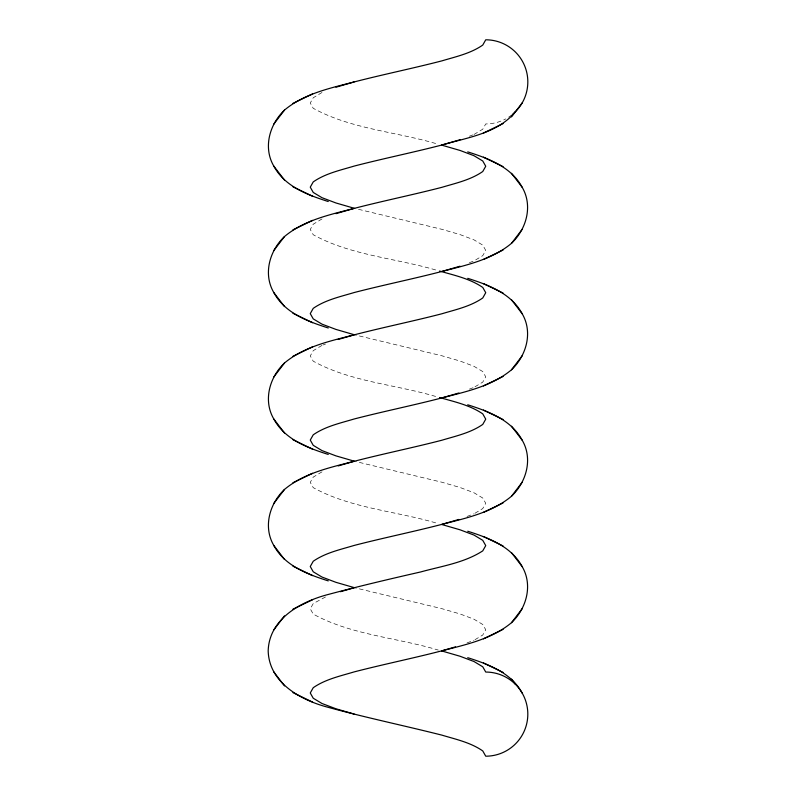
<?xml version="1.0" encoding="UTF-8"?>
<svg xmlns="http://www.w3.org/2000/svg" width="796" height="796" viewBox="0 0 796 796"><rect width="100%" height="100%" fill="white"/><g stroke="black" fill="none" stroke-linecap="round" stroke-linejoin="round"><path stroke-width="0.6" stroke-dasharray="3.98 2.98" d="M322.012 92.485L313.246 97.759L310.261 103.022L313.246 108.296C351.444 129.31 397.085 131.768 438.347 144.295M322.012 218.94L313.246 224.203L310.261 229.477L313.246 234.75C351.444 255.765 397.085 258.222 438.347 270.749M473.988 134.484L482.754 129.211L485.739 123.947A42.069 42.069 0 0 0 505.719 118.903M322.012 345.394L313.246 350.658L310.261 355.931L313.246 361.195C351.175 382.09 396.199 384.498 437.163 396.905M322.012 471.839L313.246 477.112L310.261 482.376L313.246 487.65C351.444 508.664 397.085 511.122 438.347 523.649M474.963 386.796L482.754 382.12L485.739 376.846L482.754 371.573L473.988 366.309L460.038 361.036L441.87 355.772L355.305 334.987M474.963 513.251L482.754 508.564L485.739 503.301L482.754 498.027L473.988 492.764L460.038 487.49L441.87 482.227L355.305 461.441M474.963 639.705L482.754 635.019L485.739 629.745L482.754 624.482L473.988 619.208L460.038 613.945L441.87 608.671L355.305 587.896M469.341 136.235L472.824 134.922M469.341 262.69L473.988 260.929L482.754 255.665L485.739 250.392L482.754 245.128L473.988 239.855L460.038 234.591L441.87 229.318L355.305 208.542M323.176 344.947L325.504 344.071M469.341 389.144L473.988 387.383M467.013 516.465L473.988 513.838M325.504 596.98L313.246 603.557L310.261 608.831L313.246 614.104C351.444 635.118 397.085 637.576 438.347 650.103M467.013 642.919L473.988 640.283M511.838 114.873A42.069 42.069 0 0 1 506.773 118.306"/><path stroke-width="1.19" d="M512.793 114.097A42.069 42.069 0 0 0 485.739 39.8L482.754 45.073C470.585 53.521 455.839 56.685 441.87 60.874C412.746 68.416 383.254 74.416 354.13 81.948C330.022 88.177 304.062 93.689 284.51 110.077C269.536 124.256 262.929 147.608 273.824 166.135C284.839 186.602 307.455 194.881 328.26 201.537M441.87 145.18L460.038 150.444L473.988 155.718L482.754 160.981L485.739 166.255L482.754 171.518C470.585 179.976 455.839 183.14 441.87 187.329C412.746 194.861 383.254 200.861 354.13 208.403C330.022 214.631 304.062 220.134 284.51 236.531C269.536 250.71 262.929 274.063 273.824 292.58C284.839 313.057 307.455 321.335 328.26 327.992M439.521 271.038C454.297 275.316 469.869 278.6 482.754 287.436L485.739 292.699L482.754 297.973C470.585 306.42 455.839 309.584 441.87 313.773C412.746 321.315 383.254 327.315 354.13 334.857C330.022 341.076 304.062 346.588 284.51 362.986C269.536 377.165 262.929 400.507 273.824 419.034C284.839 439.511 307.455 447.79 328.26 454.446M439.521 397.493C454.297 401.761 469.869 405.055 482.754 413.88L485.739 419.154L482.754 424.427C470.585 432.875 455.839 436.039 441.87 440.228C412.746 447.77 383.254 453.77 354.13 461.302C330.022 467.531 304.062 473.043 284.51 489.431C269.536 503.609 262.929 526.962 273.824 545.489C284.839 565.956 307.455 574.234 328.26 580.901M441.87 524.534L460.038 529.798L473.988 535.071L482.754 540.335L485.739 545.608L482.754 550.872C464.197 562.901 441.661 566.135 420.706 571.946C389.781 578.981 358.906 586.264 328.26 594.463C300.848 601.577 269.068 618.89 268.182 650.899C269.068 682.908 300.848 700.231 328.26 707.346C365.871 717.644 404.07 725.584 441.87 735.126C455.839 739.315 470.585 742.479 482.754 750.927L485.739 756.2A42.069 42.069 0 0 0 527.818 714.131A42.069 42.069 0 0 0 485.739 672.053L482.754 666.789L473.988 661.516L460.038 656.252L441.87 650.979M354.13 334.698L335.962 329.425L322.012 324.161L313.246 318.888L310.261 313.624L313.246 308.35C325.415 299.903 340.161 296.739 354.13 292.55C383.254 285.008 412.746 279.008 441.87 271.466C465.978 265.247 491.938 259.735 511.49 243.337C526.464 229.158 533.071 205.816 522.176 187.289C511.161 166.812 488.545 158.533 467.74 151.877M354.13 461.143L335.962 455.879L322.012 450.606L313.246 445.342L310.261 440.069L313.246 434.805C325.415 426.348 340.161 423.183 354.13 418.995C383.254 411.462 412.746 405.462 441.87 397.92C465.978 391.692 491.938 386.189 511.49 369.792C526.464 355.613 533.071 332.26 522.176 313.743C511.161 293.266 488.545 284.988 467.74 278.331M354.13 587.597L335.962 582.334L322.012 577.06L313.246 571.797L310.261 566.523L313.246 561.25C325.415 552.802 340.161 549.638 354.13 545.449C383.254 537.907 412.746 531.907 441.87 524.375C465.978 518.146 491.938 512.634 511.49 496.246C526.464 482.068 533.071 458.715 522.176 440.188C511.161 419.721 488.545 411.442 467.74 404.786M354.13 714.052L335.962 708.778L322.012 703.515L313.246 698.241L310.261 692.978L313.246 687.704C325.415 679.257 340.161 676.093 354.13 671.904C383.254 664.362 412.746 658.362 441.87 650.82C465.978 644.601 491.938 639.088 511.49 622.691C526.464 608.512 533.071 585.169 522.176 566.643C511.161 546.165 488.545 537.887 467.74 531.231M284.51 110.077L273.824 124.057M284.51 236.531L273.824 250.511M284.51 362.986L273.824 376.966M354.13 208.244L335.962 202.98L322.012 197.706L313.246 192.443L310.261 187.169L313.246 181.896C325.415 173.448 340.161 170.284 354.13 166.095C383.254 158.553 412.746 152.553 441.87 145.021C467.182 137.579 497.938 133.42 515.49 111.619M284.51 489.431L273.824 503.42M511.49 243.337L522.176 229.357M284.51 615.885L273.824 629.865M511.49 369.792L522.176 355.812M511.49 496.246L522.176 482.257M511.49 622.691L522.176 608.711M511.49 116.893L522.176 102.903M292.928 103.39L312.579 93.918M483.421 133.051L503.072 123.579M292.928 229.845L312.579 220.373M483.421 259.496L503.072 250.024M292.928 356.3L312.579 346.827M483.421 385.951L503.072 376.478M292.928 482.744L312.579 473.272M483.421 512.405L503.072 502.933M292.928 609.199L312.579 599.726M483.421 638.85L503.072 629.377M335.962 87.222L354.13 81.948M441.87 145.021L460.038 139.748M335.962 213.666L354.13 208.403M441.87 271.466L460.038 266.202M338.23 339.464L354.13 334.857M441.87 397.92L458.904 392.985M338.23 465.919L354.13 461.302M441.87 524.375L458.904 519.43M340.499 591.707L354.13 587.756M441.87 650.82L455.501 646.869M467.74 657.685C488.545 664.342 511.161 672.62 522.176 693.097M483.421 157.15L503.072 166.623M292.928 186.801L312.579 196.274M483.421 283.595L503.072 293.067M292.928 313.256L312.579 322.728M483.421 410.049L503.072 419.522M292.928 439.7L312.579 449.173M483.421 536.504L503.072 545.976M292.928 566.155L312.579 575.627M483.421 662.949L503.072 672.421M292.928 692.61L312.579 702.082M522.176 187.289L511.49 173.309M522.176 313.743L511.49 299.754M522.176 440.188L511.49 426.208M273.824 166.135L284.51 180.115M522.176 566.643L511.49 552.663M273.824 292.58L284.51 306.569M273.824 419.034L284.51 433.014M273.824 545.489L284.51 559.469M273.824 671.943L284.51 685.923M511.49 679.107L515.49 684.381"/></g></svg>
